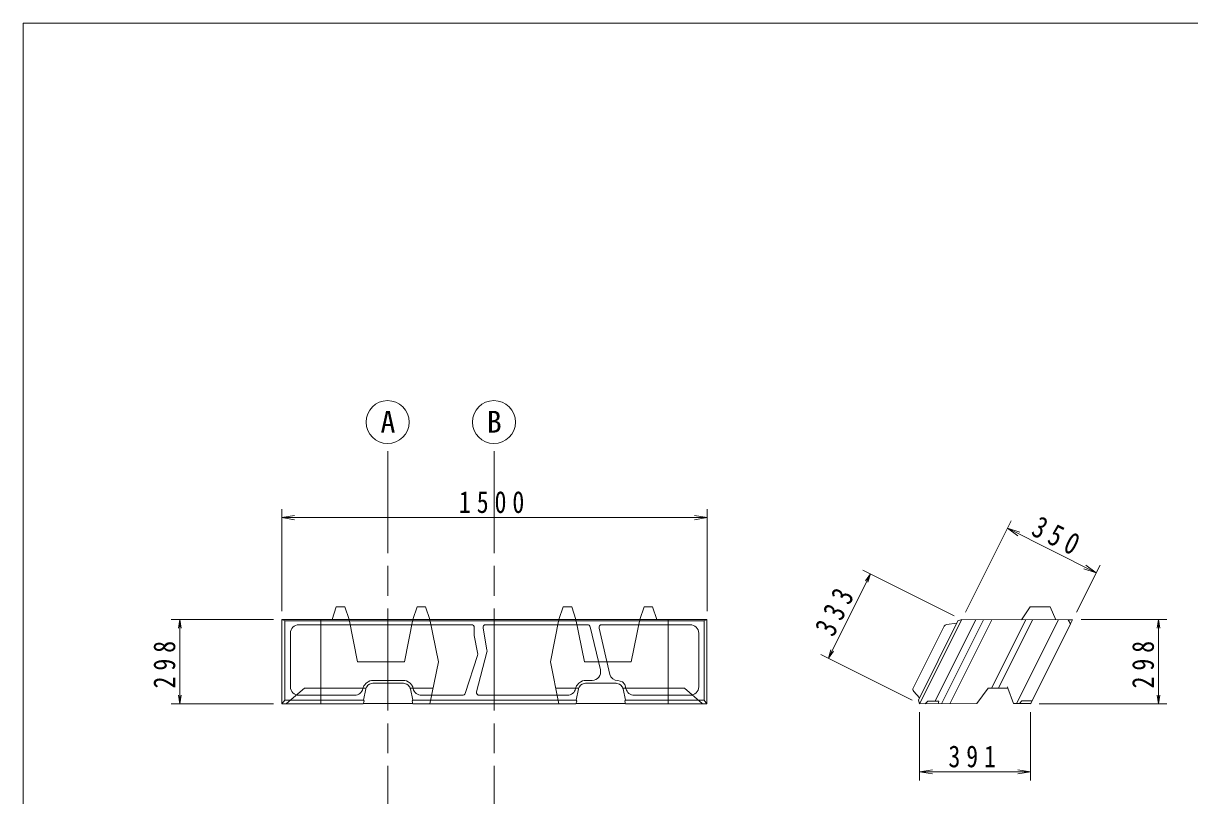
# Model space of a CAD drawing. Units: millimetres on the paper, scale 1:30. Extents: x 15 to 282, y 15 to 195.
# Drawn here: x 15 to 152.1, y 104.2 to 195 of the extents above; entities that cross this region are included whole.
import ezdxf
from ezdxf.enums import TextEntityAlignment as Align

# ---------------------------------------------------------------- set-up
doc = ezdxf.new("R2010")
doc.units = ezdxf.units.MM
doc.linetypes.add('CHAIN', pattern=[18.5, 12, -1.5, 3.5, -1.5])
for name, color, linetype, lineweight in [('D-STR-DIM', 7, 'Continuous', 13), ('D-STR-STR2', 3, 'Continuous', 13), ('D-STR-STR3', 1, 'Continuous', 13), ('V-nasSTD', 7, 'Continuous', 13)]:
    doc.layers.add(name, color=color, linetype=linetype, lineweight=lineweight)
doc.styles.add('ＭＳ ゴシック-5.0-0.0', font='')
doc.styles.get('ＭＳ ゴシック-5.0-0.0').set_extended_font_data('ＭＳ ゴシック-5.0-0.0')

msp = doc.modelspace()

# ---------------------------------------------------------------- linework, layer by layer
at = {"layer": 'D-STR-DIM', "linetype": 'CHAIN', "lineweight": 18}
for p, q in [((57.857, 144.703), (57.857, 43.934)), ((70.357, 144.703), (70.357, 43.934))]:
    msp.add_line(p, q, dxfattribs=at)
at = {"layer": 'D-STR-DIM'}
for p, q in [((120.357, 114), (120.357, 106)), ((133.401, 114), (133.401, 106)), ((120.357, 107), (121.857, 107.25)), ((120.357, 107), (133.401, 107)), ((120.357, 107), (121.857, 106.75)), ((133.401, 107), (131.901, 107.25)), ((133.401, 107), (131.901, 106.75))]:
    msp.add_line(p, q, dxfattribs=at)
for centre in [(57.819, 148.116), (70.319, 148.116)]:
    msp.add_circle(centre, 2.526, dxfattribs=at)
at = {"layer": 'D-STR-STR2'}
for p, q in [((51.79, 126.398), (51.29, 124.898)), ((51.79, 126.398), (52.79, 126.398)), ((52.79, 126.398), (53.29, 124.898)), ((61.29, 126.398), (60.79, 124.898)), ((61.29, 126.398), (62.29, 126.398)), ((62.29, 126.398), (62.79, 124.898)), ((78.457, 126.398), (77.957, 124.898)), ((79.457, 126.398), (78.457, 126.398)), ((79.457, 126.398), (79.957, 124.898)), ((87.957, 126.398), (87.457, 124.898)), ((88.957, 126.398), (87.957, 126.398)), ((88.957, 126.398), (89.457, 124.898)), ((133.35, 126.398), (132.334, 124.874)), ((133.35, 126.398), (135.683, 126.398)), ((136.367, 124.86), (135.683, 126.398)), ((45.39, 115), (45.39, 124.898)), ((45.39, 124.898), (45.724, 124.749)), ((95.357, 124.898), (45.39, 124.898)), ((49.957, 115), (49.957, 124.886)), ((53.29, 124.898), (54.29, 119.949)), ((59.79, 119.949), (60.79, 124.898)), ((62.79, 124.898), (63.79, 119.949)), ((77.957, 124.898), (76.957, 119.949)), ((79.957, 124.898), (80.957, 119.949)), ((86.457, 119.949), (87.457, 124.898)), ((90.79, 115), (90.79, 124.886)), ((95.024, 124.749), (95.357, 124.898)), ((95.357, 124.898), (95.357, 115)), ((125.306, 124.898), (120.357, 115)), ((122.177, 115.306), (126.97, 124.893)), ((122.914, 115.009), (127.854, 124.89)), ((123.889, 115.012), (128.826, 124.886)), ((124.859, 124.749), (125.306, 124.898)), ((137.828, 124.855), (125.306, 124.898)), ((128.813, 116.833), (132.833, 124.872)), ((129.617, 116.833), (133.635, 124.87)), ((136.664, 124.859), (131.754, 115.039)), ((137.828, 124.855), (138.328, 124.854)), ((137.828, 124.855), (138.104, 124.406)), ((138.104, 124.406), (138.328, 124.854)), ((45.724, 124.749), (45.724, 115.447)), ((95.024, 124.749), (45.724, 124.749)), ((95.024, 115.447), (95.024, 124.749)), ((123.25, 124.139), (119.599, 116.838)), ((120.208, 115.447), (124.859, 124.749)), ((123.504, 124.321), (124.727, 124.485)), ((138.104, 124.406), (133.423, 115.045)), ((54.29, 119.949), (59.79, 119.949)), ((63.79, 119.949), (62.79, 115)), ((76.957, 119.949), (77.957, 115)), ((80.957, 119.949), (86.457, 119.949)), ((48.041, 116.833), (45.943, 115.038)), ((48.041, 116.833), (55.274, 116.833)), ((55.255, 116.767), (54.965, 115.447)), ((56.119, 117.746), (59.628, 117.746)), ((56.127, 117.412), (59.62, 117.412)), ((60.473, 116.833), (63.161, 116.833)), ((60.782, 115.447), (60.492, 116.767)), ((77.587, 116.833), (80.274, 116.833)), ((80.255, 116.767), (79.965, 115.447)), ((81.854, 117.746), (81.119, 117.746)), ((84.62, 117.412), (81.127, 117.412)), ((85.473, 116.833), (92.706, 116.833)), ((85.782, 115.447), (85.492, 116.767)), ((92.706, 116.833), (94.804, 115.038)), ((127.084, 115.023), (128.401, 116.833)), ((128.401, 116.833), (130.734, 116.833)), ((130.673, 117), (130.734, 116.833)), ((130.734, 116.833), (131.387, 115.038)), ((45.39, 115), (45.724, 115.447)), ((45.724, 115.447), (54.965, 115.447)), ((53.941, 116), (47.39, 116)), ((55.058, 115.303), (54.957, 115)), ((54.965, 115.447), (55.058, 115.303)), ((60.689, 115.303), (60.782, 115.447)), ((60.79, 115), (60.689, 115.303)), ((60.782, 115.447), (79.965, 115.447)), ((66.614, 116), (61.806, 116)), ((68.593, 116), (78.941, 116)), ((79.957, 115), (80.058, 115.303)), ((79.965, 115.447), (80.058, 115.303)), ((85.689, 115.303), (85.782, 115.447)), ((85.689, 115.303), (85.79, 115)), ((85.782, 115.447), (95.024, 115.447)), ((86.806, 116), (93.382, 116)), ((95.024, 115.447), (95.357, 115)), ((120.342, 115.715), (119.652, 116.463)), ((120.208, 115.447), (120.357, 115)), ((121.011, 115.002), (121.31, 115.303)), ((122.614, 115.308), (121.31, 115.303)), ((122.534, 115.007), (122.614, 115.308)), ((132.074, 115.04), (132.373, 115.341)), ((132.373, 115.341), (133.573, 115.345)), ((54.957, 115), (45.39, 115)), ((54.97, 115.038), (60.778, 115.038)), ((79.957, 115), (60.79, 115)), ((85.778, 115.038), (79.97, 115.038)), ((95.357, 115), (85.79, 115)), ((127.084, 115.023), (120.357, 115)), ((133.423, 115.045), (131.387, 115.038)), ((133.423, 115.045), (133.401, 115))]:
    msp.add_line(p, q, dxfattribs=at)
for points in [[(56.119, 117.746), (56.038, 117.742), (55.919, 117.73), (55.71, 117.683), (55.515, 117.595), (55.279, 117.424), (55.088, 117.211), (55.026, 117.108), (54.981, 117.007), (54.95, 116.915), (54.932, 116.847)], [(56.127, 117.412), (56.063, 117.409), (55.973, 117.4), (55.816, 117.365), (55.683, 117.305), (55.503, 117.175), (55.357, 117.012), (55.322, 116.954), (55.292, 116.886), (55.269, 116.817), (55.255, 116.767)], [(60.492, 116.767), (60.478, 116.817), (60.455, 116.886), (60.425, 116.954), (60.39, 117.012), (60.244, 117.175), (60.065, 117.305), (59.932, 117.365), (59.775, 117.4), (59.685, 117.409), (59.62, 117.412)], [(60.816, 116.847), (60.797, 116.915), (60.766, 117.007), (60.721, 117.108), (60.659, 117.211), (60.469, 117.424), (60.233, 117.595), (60.038, 117.683), (59.828, 117.73), (59.709, 117.742), (59.628, 117.746)], [(81.119, 117.746), (81.038, 117.742), (80.919, 117.73), (80.71, 117.683), (80.515, 117.595), (80.279, 117.424), (80.088, 117.211), (80.026, 117.108), (79.981, 117.007), (79.95, 116.915), (79.932, 116.847)], [(81.127, 117.412), (81.063, 117.409), (80.973, 117.4), (80.816, 117.365), (80.683, 117.305), (80.503, 117.175), (80.357, 117.012), (80.322, 116.954), (80.292, 116.886), (80.269, 116.817), (80.255, 116.767)], [(85.492, 116.767), (85.478, 116.817), (85.455, 116.886), (85.425, 116.954), (85.39, 117.012), (85.244, 117.175), (85.065, 117.305), (84.932, 117.365), (84.775, 117.4), (84.685, 117.409), (84.62, 117.412)], [(84.888, 117.746), (85.415, 117.572), (85.686, 117.282), (85.819, 116.833)]]:
    msp.add_lwpolyline(points, dxfattribs=at)
for centre, radius, start, end in [((123.548, 123.99), 0.333, 97.62767, 153.43495), ((81.854, 118.746), 1, 270, 13.75721), ((84.888, 118.746), 1, 196.44914, 270), ((53.941, 117), 1, 270, 347.59793), ((61.806, 117), 1, 192.40207, 270), ((78.941, 117), 1, 270, 347.59793), ((86.806, 117), 1, 192.40207, 270), ((119.897, 116.689), 0.333, 153.43495, 222.6636)]:
    msp.add_arc(centre, radius, start, end, dxfattribs=at)
at = {"layer": 'D-STR-STR3'}
for p, q in [((47.39, 124.3), (67.676, 124.3)), ((67.981, 123.182), (68.009, 123.955)), ((69.031, 123.907), (69.498, 121.34)), ((69.359, 124.3), (81.316, 124.3)), ((82.825, 118.983), (81.64, 124.043)), ((83.928, 118.462), (82.671, 123.891)), ((82.996, 124.3), (93.382, 124.3)), ((46.39, 123.3), (46.39, 117)), ((68.403, 121.016), (67.993, 123.031)), ((94.382, 117), (94.382, 123.3)), ((66.931, 116.23), (68.384, 120.689)), ((68.271, 116.418), (69.487, 121.063))]:
    msp.add_line(p, q, dxfattribs=at)
for centre, radius, start, end in [((47.39, 123.3), 1, 90, 180), ((67.676, 123.967), 0.333, 357.91743, 90), ((69.359, 123.967), 0.333, 90, 190.30485), ((81.316, 123.967), 0.333, 13.18179, 90), ((82.996, 123.967), 0.333, 90, 193.18179), ((93.382, 123.3), 1, 0, 90), ((68.622, 123.159), 0.642, 177.91743, 191.48008), ((67.774, 120.888), 0.642, 341.95632, 11.48008), ((68.866, 121.225), 0.642, 345.32361, 10.30485), ((47.39, 117), 1, 180, 270), ((93.382, 117), 1, 270, 0), ((66.614, 116.333), 0.333, 270, 341.95632), ((68.593, 116.333), 0.333, 165.32361, 270)]:
    msp.add_arc(centre, radius, start, end, dxfattribs=at)
at = {"layer": 'V-nasSTD'}
for p, q in [((45.39, 125.898), (45.39, 137.898)), ((45.39, 136.898), (46.89, 137.148)), ((95.39, 136.898), (93.89, 137.148)), ((95.39, 125.898), (95.39, 137.898)), ((45.39, 136.898), (95.39, 136.898)), ((45.39, 136.898), (46.89, 136.648)), ((95.39, 136.898), (93.89, 136.648)), ((125.753, 125.793), (131.12, 136.526)), ((130.673, 135.631), (141.108, 130.414)), ((130.673, 135.631), (132.126, 135.184)), ((130.673, 135.631), (131.903, 134.737)), ((109.624, 120.367), (114.573, 130.265)), ((124.412, 125.346), (113.679, 130.712)), ((114.573, 130.265), (113.977, 129.445)), ((114.573, 130.265), (114.275, 129.296)), ((138.797, 125.793), (141.555, 131.308)), ((141.108, 130.414), (139.654, 130.861)), ((141.108, 130.414), (139.878, 131.308)), ((44.39, 124.898), (32.39, 124.898)), ((33.39, 124.898), (33.224, 123.898)), ((33.39, 115), (33.39, 124.898)), ((33.39, 124.898), (33.557, 123.898)), ((139.35, 124.898), (149.424, 124.898)), ((148.424, 124.898), (148.258, 123.898)), ((148.424, 115), (148.424, 124.898)), ((148.424, 124.898), (148.591, 123.898)), ((119.463, 115.447), (108.729, 120.814)), ((109.624, 120.367), (109.922, 121.336)), ((109.624, 120.367), (110.22, 121.186)), ((33.39, 115), (33.224, 116)), ((33.39, 115), (33.557, 116)), ((148.424, 115), (148.258, 116)), ((148.424, 115), (148.591, 116)), ((44.39, 115), (32.39, 115)), ((134.401, 115), (149.424, 115))]:
    msp.add_line(p, q, dxfattribs=at)
msp.add_lwpolyline([(15, 15), (15, 195), (282, 195), (282, 15)], close=True, dxfattribs=at)

# ---------------------------------------------------------------- texts
at = {"layer": 'D-STR-DIM', "style": 'ＭＳ ゴシック-5.0-0.0'}
for s, p in [('A', (56.986, 146.104)), ('B', (69.486, 146.104))]:
    msp.add_text(s, height=2.566, dxfattribs=at).set_placement(p, align=Align.BOTTOM_LEFT)
at = {"layer": 'D-STR-DIM', "insert": (126.879, 107.5), "char_height": 2.566, "attachment_point": 8, "style": 'ＭＳ ゴシック-5.0-0.0'}
msp.add_mtext('\\T1.5;\\W0.8;391', dxfattribs=at)
at = {"layer": 'V-nasSTD', "insert": (70.39, 137.398), "char_height": 2.566, "attachment_point": 8, "style": 'ＭＳ ゴシック-5.0-0.0'}
msp.add_mtext('\\T1.5;\\W0.8;1500', dxfattribs=at)
at = {"layer": 'V-nasSTD', "char_height": 2.566, "attachment_point": 8, "style": 'ＭＳ ゴシック-5.0-0.0'}
for s, insert, rotation in [('\\T1.5;\\W0.8;350', (136.114, 133.47), 333.435), ('\\T1.5;\\W0.8;333', (111.651, 125.539), 63.435), ('\\T1.5;\\W0.8;298', (32.89, 119.949), 90), ('\\T1.5;\\W0.8;298', (147.924, 119.949), 90)]:
    msp.add_mtext(s, dxfattribs=dict(at, insert=insert, rotation=rotation))

doc.saveas('drawing.dxf')
